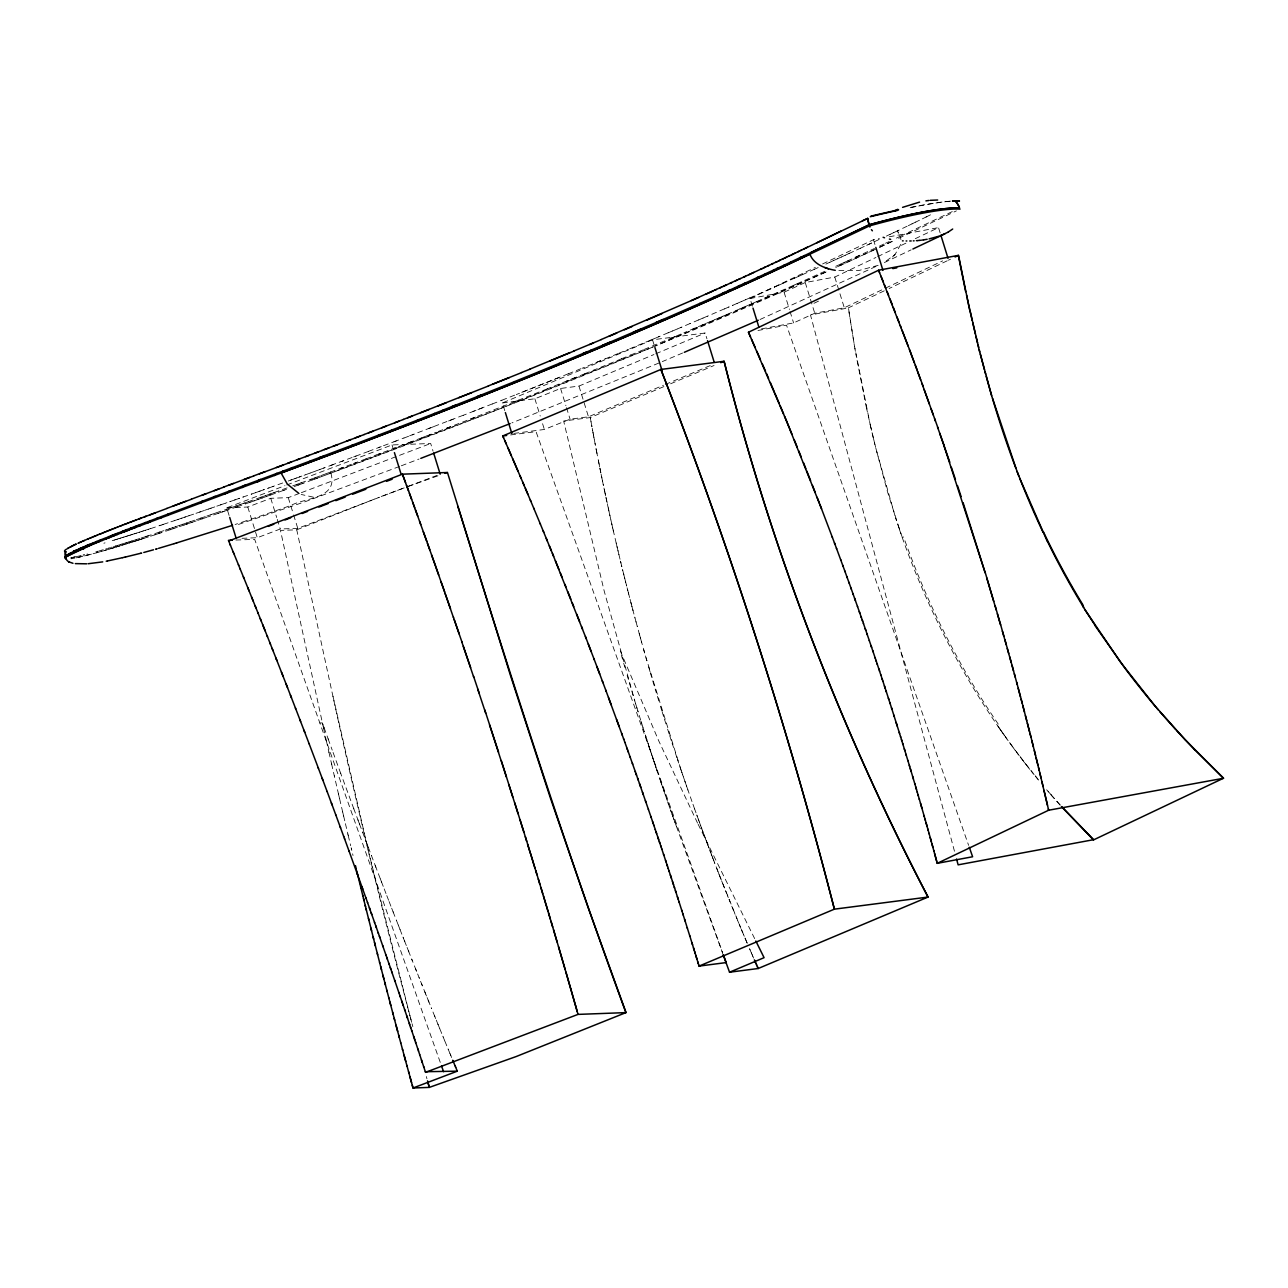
<?xml version="1.0" encoding="UTF-8"?>
<svg xmlns="http://www.w3.org/2000/svg" width="1288" height="1288" viewBox="0 0 1288 1288"><rect width="100%" height="100%" fill="white"/><g stroke="black" fill="none" stroke-linecap="round" stroke-linejoin="round"><path stroke-width="0.75" stroke-dasharray="5 3.75" d="M900.763 244.414L895.031 254.525L883.81 262.736M892.471 256.956L895.031 254.525M930.516 214.806L923.045 218.525M926.845 216.626L919.374 220.328M915.688 222.116L919.471 220.216M911.985 223.903L915.784 222.019M908.298 225.69L912.081 223.806M947.227 260.788L889.139 288.512M948.387 260.224L950.496 259.21M952.267 211.602L900.006 236.412A12.816 9.451 64.5 0 0 897.189 230.987L908.394 225.593M752.401 306.206L750.035 298.526L815.368 267.389M822.63 263.927L873.457 239.713L879.366 238.602M893.614 232.693L900.988 229.135M750.035 298.526L784.086 292.199L805.241 282.539L834.785 277.049L875.92 257.455M877.708 256.602L906.333 242.965M915.269 238.699L938.517 227.622L940.304 233.386M813.984 303.292L819.442 300.7M761.433 328.891L793.585 322.918L814.757 313.242L844.3 307.768L883.649 289.011M885.436 288.158L942.655 260.884M896.432 238.103L900.119 236.38A12.977 9.58 64.5 0 0 897.285 230.906M898.67 238.312L956.388 210.878M884.389 262.543L911.115 249.856M884.228 290.847L848.309 307.896L855.651 353.105M886.385 236.107L890.105 234.303M890.024 234.4L893.711 232.597M892.31 241.323L879.398 247.393M885.532 243.239L889.316 241.5M879.14 239.471L864.168 246.523M879.398 246.137L885.645 243.223M867.999 244.688L871.735 242.933M870.704 250.194L874.552 248.423M873.795 250.017L836.749 267.115M860.384 248.262L864.248 246.427M863.169 253.704L870.817 250.178M848.985 253.543L856.681 249.936M856.601 250.017L860.465 248.182M855.57 257.214L863.282 253.672M859.482 255.427L851.754 258.969M845.153 255.298L852.881 251.691M847.923 260.74L851.867 258.952M837.474 258.824L841.402 256.972M841.322 257.069L845.234 255.217M840.227 264.265L844.187 262.478M844.075 262.494L848.035 260.707M833.626 260.579L837.554 258.727M840.34 264.233L833.787 267.196M825.882 264.104L829.826 262.253M829.746 262.349L833.69 260.498M824.851 271.301L816.93 274.843M826.075 271.961L655.495 345.957M810.281 271.156L814.274 269.305M814.193 269.401L818.186 267.55M817.043 274.827L809.073 278.385M802.408 274.698L810.361 271.076M809.186 278.353L801.168 281.911M794.487 278.24L798.528 276.373M798.463 276.469L802.488 274.602M797.208 283.698L801.281 281.895M782.492 283.569L794.567 278.144M793.328 285.453L777.115 292.601M793.215 285.469L797.304 283.682M778.467 285.356L786.582 281.702M760.017 319.505L878.786 265.167L858.565 270.593L836.669 270.577M770.401 288.85L762.11 292.553M766.231 290.75L774.491 287.063M774.426 287.144L778.548 285.276M756.507 301.65L773.138 294.389M773.025 294.405L777.228 292.585M757.972 294.372L762.19 292.473M764.895 298.011L769.033 296.192M749.648 297.995L758.052 294.276M752.321 303.469L756.603 301.634M741.276 301.65L745.543 299.734M745.478 299.814L749.729 297.914M727.012 314.433L748.248 305.272M748.151 305.288L752.434 303.453M737.139 303.388L728.606 307.124M737.074 303.469L741.357 301.553M739.827 308.927L744.045 307.108M724.436 308.862L707.257 316.284M724.371 308.959L732.92 305.208M727.108 314.417L683.88 332.819M718.575 318.088L722.858 316.252M702.958 318.12L707.321 316.204M709.994 321.759L714.293 319.923M698.708 319.875L689.982 323.642M698.643 319.955L703.023 318.039M701.364 325.445L705.679 323.594M682.608 353.009L662.29 361.606M690.046 323.546L676.908 329.148M692.702 329.116L697.033 327.281M672.529 331L681.336 327.233M504.767 410.647L502.384 402.967L652.517 339.807L705.148 333.012L706.935 338.76M644.081 349.467L683.976 332.803M502.384 402.967L534.874 398.765L560.57 388.461L578.956 386.078L653.95 354.538M655.769 353.781L705.148 333.012M513.799 433.428L544.373 429.468L570.069 419.164L588.471 416.797L663.449 385.257M665.284 384.484L711.008 365.261M663.884 386.609L590.274 417.57L563.661 421.015L604.249 591.256L634.759 700.849M670.565 383.792L714.067 365.502M668.198 332.755L654.868 338.39M668.134 332.835L672.594 330.919M670.823 338.342L675.218 336.49M658.893 363.039L511.964 422.883M650.424 340.241L659.376 336.458M650.488 340.161L627.997 349.531M652.147 347.358L493.03 411.468L329.68 473.582M630.573 355.053L644.177 349.451M618.932 353.25L628.061 349.451M621.492 358.772L630.653 355.037M605.247 358.869L618.997 353.17M621.589 358.772L593.977 370.026M600.707 360.656L582.192 368.239M596.054 362.604L605.296 358.788M584.704 373.778L594.058 370.01M568.217 373.874L582.24 368.159M575.398 377.529L547.239 388.831M584.784 373.762L566.124 381.296M558.912 377.561L521.093 392.615M568.266 373.794L516.263 394.579M296.739 529.803L378.833 497.377M547.32 388.815L470.506 419.002M501.885 400.246L516.311 394.498M513.928 402.033L518.726 400.133M492.241 404.013L501.934 400.166M492.29 403.933L472.986 411.468M482.598 407.781L463.229 415.316M475.433 417.119L436.197 432.237M463.278 415.235L408.988 436.069M448.578 420.967L453.473 419.083M446.067 428.453L450.977 426.553M428.904 428.469L433.863 426.57M426.28 436.036L436.278 432.237M421.305 437.936L431.319 434.137M401.325 465.789L419.019 459.043M403.933 438.049L413.947 434.233M229.103 515.49L226.72 507.826L284.954 485.673M286.838 484.948L392.035 444.94L430.675 443.491L433.058 451.17M408.795 442.686L421.369 437.936M411.371 441.736L393.677 448.417M226.72 507.826L247.795 507.021L270.754 498.295L288.271 497.651L299.508 493.368M301.392 492.66L430.675 443.491M241.983 538.304L257.294 537.724L280.253 528.998L297.769 528.354L440.19 474.193M393.903 441.784L403.965 437.968M396.382 440.899L378.769 447.5M396.269 447.467L378.543 454.133M399.538 466.465L306.254 501.306L235.43 525.488M381.184 496.492L403.627 488.12M381.248 446.614L366.178 452.217M376.016 455.067L381.135 453.183M330.984 465.338L368.658 451.347M365.953 458.85L376.08 455.067M366.017 458.85L353.411 463.535M353.637 456.918L356.148 455.984M341.046 461.668L343.558 460.734M330.42 472.084L355.987 462.601M333.479 464.469L323.594 468.075M340.821 468.22L343.349 467.286M330.758 471.988L325.284 473.984M825.415 272.267A1722.217 224.788 -17.2 0 1 330.887 473.131C338.342 498.681 306.319 497.361 290.911 505.395C276.034 510.708 261.094 515.86 246.105 520.867M324.383 467.85L318.925 469.798M319.988 469.476L313.853 471.666M325.623 473.887L320.358 475.803M326.878 474.612L329.889 473.501M321.823 476.48L327.233 474.483M314.884 471.344L309.007 473.437M315.27 477.671L320.954 475.61M314.208 478.057L315.866 477.478M316.816 478.315L322.37 476.286M314.771 479.072L317.508 478.073M310.054 473.115L299.251 476.995M304.081 475.288L305.159 474.902M310.682 479.345L314.256 478.057M300.925 482.903L311.277 479.152M312.63 479.861L315.061 478.959M312.743 479.812L302.583 483.515M408.505 486.333L440.029 475.063M296.53 478.041L300.297 476.673M301.505 482.71L296.578 484.481M299.17 484.755L302.954 483.386M294.936 478.556L296.562 477.961M290.524 480.15L295.982 478.234M288.254 481.02L291.603 479.812M292.714 485.866L297.19 484.288M298.22 485.109L299.476 484.642M294.131 486.574L298.462 485.013M282.668 482.984L272.267 486.703M287.095 487.894L278.192 491.098M284.133 490.181L286.451 489.343M283.102 490.551L284.262 490.132M273.314 486.381L268.516 488.039M274.956 492.241L278.24 491.098M283.151 490.535L275.342 493.32M259.065 491.388L269.031 487.911M273.893 492.628L275.02 492.258M269.578 494.157L274.473 492.435M270.174 493.98L265.119 495.751M270.673 494.995L275.439 493.288M266.503 496.476L271.011 494.866M263.541 489.81L264.652 489.408M260.16 491.066L255.185 492.773M260.643 497.329L265.731 495.558M261.239 497.136L248.375 501.644M262.124 498.021L266.568 496.444M258.679 499.245L262.333 497.957M251.321 494.125L255.716 492.628M242.869 497.088L251.852 493.996M257.681 499.599L258.791 499.197M253.978 500.903L258.163 499.422M250.854 501.998L254.332 500.774M234.658 499.953L243.416 496.959M243.867 503.238L248.987 501.467M244.462 503.045L240.019 504.574M249.808 502.368L250.967 501.95M245.364 503.914L249.856 502.352M237.153 506.78L245.589 503.85M238.457 498.633L239.552 498.247M235.189 499.825L225.481 503.157M230.713 501.386L229.57 501.724M235.656 506.104L240.614 504.397M236.251 505.91L231.067 507.697M237.507 506.667L228.185 509.903M220.506 504.864L226.334 502.916M221.552 504.558L215.064 506.748M226.688 509.211L231.405 507.601M216.223 512.817L227.026 509.114M223.5 511.529L228.491 509.806M222.341 511.932L223.967 511.368M210.073 508.47L216.545 506.297M208.366 509.114L211.2 508.132M211.007 514.62L216.867 512.624M211.602 514.443L206.048 516.327M218.123 513.381L222.84 511.755M218.316 513.316L210.363 516.053M205.082 510.177L208.382 509.05M199.608 512.061L206.161 509.871M200.703 511.739L194.198 513.912M200.542 518.211L206.627 516.15M201.137 518.034L195.357 519.982M207.754 516.955L210.652 515.957M202.152 518.871L208.093 516.826M202.409 518.774L196.71 520.722M188.901 515.715L195.357 513.574M184.683 517.148L190.061 515.377M185.488 516.939L181.109 518.372M190.061 521.785L195.696 519.885M190.688 521.608L186.18 523.105M191.461 522.526L196.806 520.706M187.452 523.894L192.154 522.284M186.438 524.232L187.581 523.846M177.873 519.466L181.946 518.146M178.469 519.322L174.186 520.706M182.558 524.345L186.47 523.025M179.274 525.456L182.88 524.248M179.612 525.359L175.329 526.792M183.959 525.069L186.921 524.071M184.152 525.005L176.44 527.613M170.918 521.817L174.766 520.561M163.367 524.345L171.529 521.656M172.222 527.839L175.651 526.695M172.689 527.694L169.453 528.772M173.22 528.708L177.293 527.339M173.848 528.499L170.097 529.754M168.326 529.143L169.775 528.676M168.342 529.159L166.715 529.69M170.402 529.658L161.161 532.733M162.208 524.731L163.64 524.313M162.497 524.699L161 525.198M165.057 530.237L166.474 529.787M158.955 532.266L165.363 530.157M159.76 525.601L161 525.134M150.632 528.611L159.76 525.552M245.863 520.948L235.092 524.506M159.583 532.073L151.437 534.729M159.712 533.216L161.322 532.685M158.601 533.586L160.002 533.119M158.843 533.506L154.785 534.842M150.615 528.547L148.184 529.336M155.365 534.649L149.537 536.549M148.458 529.32L145.158 530.318M151.179 534.826L147.895 535.872M143.692 538.432L149.859 536.436M143.982 530.704L145.447 530.286M146.752 536.243L148.184 535.792M145.56 536.613L147.057 536.162M145.882 536.533L139.877 538.432M142.791 531.075L143.692 530.785M141.583 531.525L143.097 531.042M140.376 531.912L141.567 531.477M142.517 538.803L143.853 538.368M139.185 532.234L140.07 531.944M139.49 532.202L136.013 533.248M139.893 538.465L136.077 539.64M141.342 539.173L142.775 538.722M140.167 539.543L141.648 539.076M139.007 539.914L140.521 539.431M135.143 533.57L136.319 533.2M134.258 533.86L135.127 533.522M137.832 540.3L139.442 539.785M138.363 540.123L134.934 541.218M137.236 540.477L136.142 540.831M134.242 533.796L132.471 534.359M131.279 534.745L132.777 534.327M131.585 534.697L130.104 535.116M136.077 539.672L131.618 541.057M133.872 541.54L135.482 541.041M132.551 541.958L134.306 541.411M128.639 535.567L130.41 535.067M127.174 536.017L128.945 535.534M126.594 536.211L127.48 535.985M130.136 541.507L131.907 540.976M130.442 541.443L128.398 542.087M130.78 542.506L133.131 541.781M129.267 542.989L130.941 542.457M129.605 542.876L127.238 543.616M125.258 536.613L126.61 536.259M123.648 537.128L125.58 536.581M122.07 537.611L123.954 537.08M122.376 537.579L120.428 538.126M126.755 542.57L128.381 542.055M125.145 543.069L126.916 542.538M121.925 544.067L125.29 543.053M126.063 543.987L127.351 543.584M124.582 544.438L126.24 543.922M123.712 544.711L124.888 544.357M118.979 538.577L120.718 538.094M116.967 539.189L119.301 538.529M117.433 539.109L115.582 539.624M120.444 544.534L122.07 544.051M120.589 544.502L117.208 545.532M122.537 545.082L124.034 544.615M122.924 544.969L118.995 546.176M119.607 545.983L117.804 546.547M114.101 540.075L115.872 539.591M112.233 540.654L114.439 540.026M115.373 546.096L117.337 545.516M115.695 546.015L113.489 546.676M116.29 547.014L117.965 546.498M116.628 546.901L113.65 547.819M114.68 547.513L114.342 547.609A83.929 10.948 -17.2 0 1 95.554 553.051A64.529 8.42 -17.2 0 1 77.924 557.446L75.429 557.978M113.231 547.947L112.265 548.237M112.056 547.11L110.832 547.481M111.798 548.382L110.752 548.704M110.124 547.722L108.739 548.108M109.657 549.026L96.069 552.922M108.723 548.125L107.806 548.398M107.145 548.591L105.616 549.042M105.036 542.876L103.893 543.214M103.249 549.702L101.623 550.201M101.494 550.218L99.385 550.829M98.468 551.071L97.566 551.328M97.598 551.312L95.892 551.779M91.416 554.162L78.52 557.302M87.568 553.969L86.715 554.21M84.67 554.693L83.784 554.935M83.849 554.886L82.996 555.112M81.16 555.531L80.259 555.772M79.872 555.853L76.62 556.577M76.105 556.69L75.332 556.819M74.978 556.883L73.674 557.141M73.963 557.092L74.736 556.931M889.235 236.783L938.517 227.622M757.972 330.485L786.517 325.188L968.624 845.363M73.561 557.157L72.885 557.302M72.418 557.35L70.904 557.624L71.967 557.462M510.595 434.941L536.033 431.657L722.777 953.136M235.913 540.058L254.686 539.366L440.882 1064.113M319.843 722.987L322.386 722.89L323.852 726.979M313.467 497.184L301.199 494.463M1060.137 805.145L1051.169 795.034M1060.153 804.952L1048.432 791.895M1051.362 795.002L1047.08 790.317M1046.629 789.786L1048.384 791.54M1038.482 780.077L1030.915 770.482M1038.08 779.304L1035.198 775.795M1034.135 774.764L1019.758 756.201M1029.82 769.387L1026.6 765.297M1026.246 764.847L1025.184 763.494M1024.845 763.043L1023.445 761.256M1023.091 760.806L1018.389 754.398M1019.307 755.831L1015.685 750.791M1018.164 754.333L1008.987 741.695M1015.314 750.518L1013.028 747.442M1012.465 746.67L1007.651 739.859M1008.134 740.713L1005.026 736.205M1006.878 738.974L1003.722 734.353M1002.418 732.518L1004.399 735.48M1001.13 730.666L1003.159 733.725M999.826 728.815L1001.935 731.97M1000.696 730.216L997.266 725.096M999.488 728.445C957.113 667.087 923.528 599.741 899.346 529.239M698.16 824.304L755.01 939.338M697.565 823.113L658.796 740.97L619.995 650.199L620.253 651.084M752.111 954.617L752.852 956.356M752.772 956.147L753.609 958.095M751.693 953.667L749.858 949.385M751.355 952.879L752.224 954.907M749.471 948.515L750.099 949.948M746.122 940.659L745.011 938.034M747.056 942.864L739.473 924.897M746.67 941.979L747.233 943.283M743.53 934.541L744.271 936.295M741.308 929.292L742.79 932.786M740.938 928.407L719.67 875.888M738.749 923.142L737.654 920.518M736.929 918.746L736.205 916.992M449.931 1053.423L450.848 1055.629M450.494 1054.792L451.637 1057.512M444.875 1041.155L448.24 1049.318M448.047 1048.867L450.14 1053.938M734.385 912.596L735.11 914.351M439.836 1028.87L443.201 1037.065M442.831 1036.18L445.262 1042.089M733.661 910.841L730.441 902.904M438.161 1024.765L431.206 1007.667M437.888 1024.073L440.126 1029.547M434.539 1015.862L435.65 1018.599M729.008 899.362L730.071 902.019M428.985 1002.193L419.051 977.528M428.147 1000.116L431.48 1008.343M728.3 897.607L727.221 894.951M421.482 983.581L422.303 985.61M424.815 991.873L426.489 995.994M726.513 893.18L725.45 890.523M419.486 978.606L411.79 959.319M415.412 968.415L416.62 971.458M722.987 884.325L724.403 887.867M407.072 947.421L408.843 951.88M408.393 950.737L412.385 960.8M721.586 880.767L722.649 883.439M402.983 937.084L405.318 942.961M404.496 940.9L407.411 948.274M720.894 878.996L718.64 873.216M398.298 925.122L400.455 930.612M400.037 929.582L403.547 938.501M393.065 911.743L396.543 920.662M396.398 920.292L398.427 925.444M717.931 871.429L713.455 859.837M717.77 870.994L719.058 874.327M389.105 901.552L391.922 908.829M391.665 908.169L393.629 913.192M716.74 868.337L717.255 869.658M384.21 888.913L386.835 895.724M386.786 895.595L389.379 902.276M714.325 862.091L714.84 863.427M380.25 878.625L381.634 882.232M381.441 881.733L384.436 889.509M712.345 856.939L713.81 860.754M375.227 865.52L380.346 878.883M711.765 855.409L708.561 846.924M711.25 854.041L712.956 858.533M371.33 855.296L375.903 867.275M710.751 852.72L709.559 849.597M366.581 842.803L368.32 847.375M368.271 847.246L371.395 855.49M362.524 832.048L366.806 843.366M707.965 845.363L705.695 839.309M707.547 844.236L709.06 848.245M357.919 819.796L359.561 824.175M359.449 823.885L362.669 832.434M706.371 841.096L707.209 843.334M353.653 808.397L358.128 820.359M704.375 835.719L705.196 837.973M705.808 839.583L703.651 833.803M353.846 808.88L340.628 773.17M703.039 832.145L701.767 828.667M702.588 830.921L704.198 835.284M701.348 827.54L701.88 828.989M700.736 825.85L699.287 821.889M700.527 825.27L701.558 828.104M340.773 773.573L332.143 749.922M698.772 820.456L699.416 822.259M676.393 826.316L722.649 953.313M698.466 819.619L695.842 812.358M698.273 819.104L698.869 820.746M328.118 738.829L332.224 750.131M696.969 815.513L697.291 816.415M675.137 822.839L673.576 818.492M674.832 821.969L676.699 827.186M324.093 727.672L328.279 739.28M323.739 726.674L324.19 727.945M694.554 808.751L696.003 812.809M694.635 809.009L691.93 801.394M672.03 814.145L672.964 816.753M672.497 815.449L673.898 819.361M670.79 810.667L671.257 811.971M672.191 814.58L669.873 808.043M691.978 801.539L687.856 789.786M669.261 806.304L670.179 808.928M668.037 802.827L668.488 804.131M669.406 806.739L666.975 799.768M666.508 798.463L667.426 801.072M902.276 537.289L895.579 517.985M687.921 790.011L686.44 785.712M665.3 794.97L666.669 798.898M685.184 782.09L686.617 786.211M664.093 791.476L662.596 787.113M663.787 790.607L665.606 795.839M685.023 781.607L683.316 776.664M684.878 781.188L685.297 782.428M682.511 774.297L683.348 776.745M661.243 783.168L662.773 787.628M681.127 770.224L681.964 772.671M681.771 772.124L682.704 774.845M661.098 782.734L658.571 775.296M660.744 781.703L661.758 784.666M679.935 766.682L681.159 770.305M659.456 777.92L659.907 779.24M899.249 528.515L887.496 491.807L874.794 444.247M680.853 769.403L645.98 657.653M656.751 769.854L658.731 775.779M677.488 759.405L678.712 763.043M656.075 767.841L654.61 763.446M655.753 766.891L657.25 771.351M676.892 757.586L674.767 751.21M654.175 762.142L651.857 755.074M653.805 760.983L654.771 763.945M652.292 756.426L653.306 759.501M672.078 743.015L673.576 747.571M650.714 751.596L652.002 755.541M671.193 740.278L669.712 735.706M648.975 746.219L650.424 750.711M649.925 749.181L650.891 752.128M648.283 744.11L646.544 738.668M648.025 743.273L649.426 747.636M669.132 733.886L666.798 726.577M894.886 515.313L875.904 448.723M645.465 735.303L646.029 737.074M646.866 739.715L644.209 731.343M665.928 723.84L664.479 719.251M642.873 727.108L643.646 729.572M643.598 729.427L644.338 731.745M642.954 727.366L640.458 719.412M662.193 711.942L663.61 716.514M641.005 721.183L641.698 723.389M873.457 239.713L875.244 245.461M834.785 277.049L844.3 307.768M805.241 282.539L814.757 313.242M784.086 292.199L789.431 309.474M790.027 311.406L793.585 322.918M652.517 339.807L654.304 345.57M578.956 386.078L588.471 416.797M661.903 711.024L659.923 704.6M560.57 388.461L565.915 405.736M566.511 407.652L570.069 419.164M640.683 720.153L637.802 710.831M534.874 398.765L540.219 416.04M542.586 423.72L544.373 429.468M392.035 444.94L393.822 450.687M288.271 497.651L293.02 512.994M293.616 514.926L297.769 528.354M270.754 498.295L276.695 517.486M277.274 519.402L280.253 528.998M247.795 507.021L257.294 537.724M638.14 711.91L636.771 707.482M657.395 696.341L658.796 700.93M635.564 703.506L637.093 708.497M634.227 699.078L636.369 706.146M655.173 689L656.284 692.67M631.957 691.511L633.149 695.52M652.726 680.837L654.079 685.361M629.478 683.204L630.718 687.357M650.456 673.109L651.664 677.198M650.054 671.74L648.202 665.381M627.176 675.331L628.399 679.501M623.698 663.304L624.905 667.474M646.866 660.728L643.646 649.458M621.46 655.415L622.506 659.134M644.66 653.032L641.472 641.698M640.329 637.592L641.778 642.76M639.202 633.487L640.458 638.059M639.621 635.016L637.206 626.193M426.344 1076.543L426.94 1078.716M635.966 621.621L637.496 627.256M954.472 851.239L810.474 314.948L848.454 307.896L854.54 346.649M632.666 609.24L636.095 622.104M634.743 617.049L634.984 617.966M412.063 1023.735L412.836 1026.617M409.97 1015.83L368.787 852.753L332.385 693.685M410.534 1017.971L411.693 1022.302M631.828 606.085L633.036 610.657M630.879 602.414L631.989 606.664M631.313 604.088L629.929 598.759M628.367 592.705L630.331 600.305M628.737 594.187L626.419 585.074M627.095 587.763L627.803 590.516M625.453 581.258L626.87 586.845M624.503 577.443L625.71 582.273M624.793 578.602L623.553 573.611M623.875 574.931L621.653 565.931M875.647 447.322L870.817 427.246M622.523 569.425L622.748 570.343M873.683 439.305L874.649 443.314M621.846 566.672L619.786 558.251M620.494 561.166L620.945 563.001M618.868 554.387L620.059 559.33M351.479 849.082L351.141 847.713M351.382 848.728L351.801 850.418M352.606 853.815L353.025 855.506M873.167 437.534L866.47 407.942M617.95 550.539L618.948 554.742M348.195 835.349L350.674 845.749M617.033 546.676L618.079 551.071M617.306 547.851L616.115 542.795M345.426 823.66L347.921 834.238M347.873 833.98L348.227 835.51M342.592 811.649L343.638 816.109M343.606 815.916L345.603 824.433M616.228 543.262L613.458 531.316M339.613 798.834L342.672 811.987M338.615 794.551L334.284 775.795M338.422 793.746L339.807 799.719M870.527 426.312L854.878 348.098M613.136 529.932L613.571 531.767M612.621 527.629L613.249 530.398M331.563 763.832L334.333 776.004M611.639 523.298L612.718 528.096M611.993 524.876L610.56 518.501M328.907 752.095L331.451 763.333M331.418 763.172L331.773 764.734M610.85 519.821L603.203 484.369M326.315 740.568L329.004 752.53M323.513 728.026L326.379 740.874M900.457 237.459L900.94 239.665M609.932 515.683L609.015 511.529M323.642 728.589L280.478 530.398L296.739 529.803L333.27 697.838A3230.674 1432.031 75.2 0 0 411.307 1020.917M608.21 507.858L608.822 510.611M607.308 503.721L607.807 506.007M606.809 501.418L605.924 497.265M866.518 408.232L856.536 357.517M605.038 493.127L605.618 495.88M604.845 492.209L603.975 488.055M602.349 480.295L603.331 485.045M602.623 481.615L596.666 451.879M601.866 477.929L601.11 474.242M600.739 472.406L599.902 468.252M599.162 464.566L599.628 466.868M598.34 460.428L598.984 463.648M596.988 453.505L595.378 445.213M596.086 448.9L596.441 450.752M595.024 443.33L595.426 445.471M595.201 444.296L594.074 438.306M593.816 436.906L594.219 439.047M593.414 434.764L593.897 437.389M593.478 435.086L590.934 421.257M592.963 432.317L593.124 433.235M592.222 428.324L592.625 430.466M591.691 425.394L591.933 426.779M856.327 356.341L855.908 353.991M591.047 421.868L590.274 417.57L590.435 418.487M998.248 724.114A611.784 455.195 69.3 0 1 903.548 536.855M891.956 241.484A1722.217 224.788 -17.2 0 1 835.783 267.55M910.165 207.738A123.326 10.256 -14.9 0 1 950.963 201.17M911.147 207.255A123.471 10.626 -14.7 0 1 950.769 201.137M74.817 558.09L70.888 558.751A26.211 3.429 -17.2 0 0 74.945 558.058"/><path stroke-width="1.5" d="M952.701 229.023L948.097 232.146M70.148 553.357L67.443 554.87L70.937 552.922M67.781 555.933L91.351 544.856M67.266 548.704L68.489 548.108M67.636 548.479L69.745 547.271M947.839 232.291L940.787 235.559M70.534 553.099L70.808 553.003A66.042 8.614 -17.2 0 1 75.702 550.475L77.393 549.718M862.461 220.795L867.742 218.38A14.828 4.508 70.4 0 0 869.191 224.82L811.021 252.48M955.116 256.988L958.514 255.346L969.59 309.748M75.847 544.196L75.235 544.486A64.4 8.404 -17.2 0 0 70.405 547.046L70.132 547.062A64.545 8.42 -17.2 0 1 75.058 544.582L76.25 544.116M805.66 248.037L807.447 247.183M806.594 247.715L841.257 230.971M816.85 242.804L866.019 219.202M75.751 550.459L73.754 550.926M801.442 250.065L798.141 251.74M800.669 250.548L804.823 248.439M804.05 248.922L805.757 248.117M944.973 233.772L912.902 249.003M821.567 508.841L786.437 420.806L748.457 332.256L878.609 270.222L958.336 255.378L965.646 291.635M76.314 550.185L79.051 548.946M793.843 253.672L795.533 252.867M794.777 253.35L798.898 251.273M785.229 257.858L789.866 255.555M788.369 256.376L793.006 254.058M791.524 254.895L793.939 253.752M800.218 257.568L801.056 257.165M804.437 255.555L791.17 261.818M803.664 255.958L869.126 224.82A125.194 16.341 -17.2 0 1 959.496 208.141A15.021 14.587 40.5 0 0 956.018 201.958A14.828 14.393 40.5 0 1 959.48 208.141M783.555 258.518L778.838 260.852M786.71 257.037L782.058 259.355M780.367 260.031L771.464 264.298M893.566 211.216L895.353 210.379M784.134 265.151L791.235 261.818M773.042 263.46L768.163 265.843M775.585 262.382L777.211 261.625M784.859 264.764L776.857 268.532M763.913 267.695L765.571 266.922M768.904 265.376L760.644 269.321M777.614 268.146L773.508 270.045M762.238 268.484L748.892 274.747M773.573 270.045L765.185 273.893M753.866 272.348L735.335 280.945M765.265 273.893L743.385 283.891M77.988 543.327L78.89 542.908M756.813 277.741L758.503 276.968M79.115 548.881L80.436 548.318M738.652 279.319L740.359 278.546M743.836 277.065L745.527 276.292M78.584 542.94L80.049 542.377M736.961 280.092L719.879 287.949M745.011 283.118L738.282 286.21M723.244 286.306L726.69 284.745M730.216 283.279L731.922 282.491M734.804 287.755L739.924 285.437M79.985 548.495L81.273 547.947M721.522 287.079L691.318 300.587M722.842 293.165L729.668 290.074M728.026 290.847L734.868 287.755M714.679 290.283L716.418 289.494M724.5 292.392L714.099 297.045M705.808 294.26L712.94 291.056M80.081 542.264L81.595 541.701M80.822 548.125L83.511 546.965M714.18 297.045L699.787 303.404M80.581 542.039L83.962 540.67M698.627 297.464L601.238 339.517M896.239 209.976L897.784 209.316M692.558 306.592L699.851 303.404M692.622 306.592L655.737 322.66M758.262 320.277L684.298 352.3M83.012 547.159L83.929 546.788M662.048 313.548L647.107 320.036M663.256 319.44L602.43 345.377M83.028 540.96L84.38 540.493M83.817 546.804L86.441 545.71A72.692 9.483 -17.2 0 1 88.099 545.017L88.292 544.937M84.267 540.445L85.62 539.962A71.516 9.338 -17.2 0 1 87.149 539.221L87.761 539.076M624.39 329.792L632.006 326.54M633.197 332.368L640.78 329.132M609.047 336.313L616.743 333.061M85.91 545.903L86.328 545.726A72.836 9.499 -17.2 0 1 88.003 545.033L89.838 544.277M601.319 339.597L573.852 350.996M610.222 342.125L590.741 350.272M720.749 362.685L724.098 361.268A1474.631 879.527 67.2 0 0 928.036 897.06L758.181 968.512L729.539 972.215L723.164 954.73M729.539 972.215L764.074 957.676L755.847 941.013M589.646 344.508L593.543 342.866M586.829 351.914L559.137 363.393M582.981 353.54L590.806 350.272M569.892 352.638L529.722 369.189M573.933 351.077L550.04 360.962M88.405 544.856L89.339 544.502M88.148 538.803L88.582 538.626M559.201 363.393L539.012 371.652M88.582 538.738L90.273 537.949M90.112 538.11L91.368 537.499M91.062 537.724L92.124 537.289M90.24 544.116L93.332 542.844M91.11 544.969L92.43 544.422M92.269 544.486L93.3 544.067M521.527 372.522L529.803 369.27M539.092 371.652L514.459 381.634M92.334 537.209L93.927 536.452M93.621 536.694L95.199 535.937M94.893 536.178L95.731 535.824M93.219 542.924L95.892 541.813M95.779 541.878L96.97 541.379M93.187 544.116L95.006 543.375M94.571 543.552L95.924 543.005M95.859 543.037L98.693 541.894M492.515 384.259L521.608 372.602M95.956 535.744L97.405 535.051M97.051 535.293L98.822 534.472M96.842 541.459L99.353 540.445M99.257 540.445L100.786 539.865M98.452 541.99L99.74 541.459M99.611 541.524L102.38 540.396M509.243 377.609L488.329 385.933M514.524 381.634L476.866 396.704M99.063 534.375L100.255 533.908M99.884 534.15L101.366 533.457M101.044 533.699L102.509 533.007M100.706 539.865L106.341 537.643M102.122 540.509L105.6 539.109M102.702 532.91L103.829 532.475M103.523 532.701L104.666 532.137M104.553 532.282L106.437 531.429M488.41 385.998L420.58 412.707M105.165 539.286L106.485 538.754M106.099 538.915L108.256 538.062M106.308 531.574L107.355 531.059M107.226 531.22L108.997 530.414M107.145 537.289L108.868 536.629M108.772 536.645L111.46 535.599M471.585 392.727L458.834 397.686M107.967 538.159L109.335 537.627M481.149 395.03L443.04 410.083M108.627 530.656L109.947 530.028M109.577 530.286L111.847 529.288M108.917 537.788L109.85 537.418M109.77 537.45L110.8 537.048M110.671 537.096L112.684 536.291M111.476 529.545L112.781 528.917M112.41 529.159L114.648 528.193M437.727 406.106L446.228 402.758M111.38 535.615L112.426 535.228M112.33 535.228L115.614 533.94M112.459 536.388L114.584 535.55M451.524 406.75L455.759 405.076M510.096 423.623L420.79 458.367M114.278 528.434L115.646 527.903M115.244 534.118L117.063 533.409M114.213 535.695L117.466 534.423M434.539 413.416L443.104 410.083M434.603 413.416L417.425 420.097M116.001 527.661L117.739 526.969M117.401 527.211L118.271 526.873M429.21 409.439L407.684 417.731M117.417 533.232L119.253 532.556M116.918 534.633L120.348 533.296M119.027 526.47L119.993 526.196M119.897 526.132L120.863 525.874M403.369 419.405L412.079 416.121M120.026 532.218L122.73 531.203M120.154 533.377L121.314 532.926M120.975 533.055L123.262 532.169M417.489 420.097L400.182 426.779M902.582 207.352L919.552 202.119M120.766 525.81L121.732 525.52M121.652 525.456L122.634 525.182M122.537 525.118L124.872 524.216M394.724 422.754L403.45 419.469M399.135 421.144L381.667 427.777M122.65 531.203L125.5 530.141M122.763 532.363L124.228 531.799M123.696 532.008L125.21 531.429M124.614 531.654L126.176 531.042M391.504 430.128L400.246 426.779M124.485 524.474L125.822 523.862M125.435 524.103L126.868 523.556M386.11 426.167L368.529 432.816M125.419 530.141L126.836 529.593M126.449 529.771L130.764 528.112M125.516 531.3L128.14 530.302M126.916 530.769L129.122 529.915M391.584 430.128L378.431 435.151M126.771 523.491L127.834 523.186M127.737 523.121L129.734 522.461M364.134 434.491L373.005 431.206M128.72 530.076L131.102 529.175M378.495 435.151L352.027 445.229M129.637 522.397L130.812 521.946M130.442 522.187L131.746 521.592M131.376 521.833L132.68 521.238M355.311 437.839L364.214 434.555M333.157 446.244L359.819 436.23M130.684 528.128L131.634 527.758M131.473 527.839L134.677 526.615M130.829 529.271L132.084 528.788M131.714 528.933L134.065 528.032M268.162 526.389L273.797 524.232M285.067 519.95L290.702 517.808M301.988 513.526L307.623 511.368M318.893 507.086L328.279 503.511M335.798 500.662L345.184 497.088M352.703 494.222L365.856 489.231M386.513 481.358L392.148 479.216M457.82 506.329C510.547 676.152 564.514 845.685 625.904 1012.61L578.006 1014.397L425.539 1072.357L423.607 1066.464M455.598 1067.076L457.304 1071.165L413.029 1088.006L412.289 1085.285M132.535 521.399L134.081 520.706M133.469 521.044L135.755 520.078M346.472 441.204L350.899 439.53M337.698 444.634L324.254 449.593M134.516 526.695L136.174 526.067M352.091 445.213L323.047 456.161M133.71 528.177L135.063 527.661M134.757 527.774L136.061 527.291M135.127 520.416L141.084 518.066M138.75 519.048L146.011 516.214M173.107 506.039L185.665 501.322M144.481 516.891L166.909 508.47M166.828 508.406L191.477 499.229M321.936 450.462L328.794 447.983M136.109 526.067L139.732 524.699M139.329 524.876L145.48 522.542M145.077 522.719L147.862 521.672M167.907 514.121L192.556 504.88M135.787 527.388L140.054 525.778M139.474 526.003L148.378 522.654M167.649 515.409L201.234 502.787M191.397 499.164L206.096 493.642M149.617 514.959L155.542 512.737M202.087 495.252L218.976 488.828M314.932 453.086L322.016 450.542M214.211 490.712L223.919 487.073M318.522 451.846L305.578 456.596M309.184 455.356L297.351 459.671M147.782 521.672L150.615 520.61M157.007 518.211L167.987 514.105M192.476 504.88L203.085 500.903M150.197 520.787L158.488 517.679M201.685 501.451L215.209 496.347M319.553 457.481L323.127 456.161M214.323 496.717L229.731 490.921M310.215 460.975L320.793 457.047M310.295 460.975L282.684 471.231M148.072 522.767L150.068 522.01M161.081 517.873L168.148 515.232M150.02 522.026L161.113 517.856M201.041 502.867L225.384 493.739M223.822 487.009L233.434 483.419M228.733 485.286L249.759 477.333M244.076 479.555L253.704 475.964M299.798 458.85L287.804 463.213M228.845 491.275L245.09 485.19M243.239 485.914L260.514 479.458M225.078 493.868L227.396 492.998M226.978 493.143L242.547 487.331M242.144 487.492L256.714 482.066M253.623 475.9L265.199 471.601M259.5 473.823L291.491 461.941M276.469 467.528L282.78 465.177M291.329 468.027L292.521 467.576M258.663 480.166L276.984 473.34M275.809 473.807L283.424 470.973M256.376 482.195L258.743 481.31M257.342 481.825L274.988 475.272M274.425 475.481C455.517 408.28 635.258 336.844 809.927 254.187L869.464 225.899A125.161 16.341 -17.2 0 1 959.995 209.155M939.161 236.155L929.115 238.892M444.988 473.34L447.451 472.471L510.515 675.604L550.395 798.013L588.181 907.75L626.032 1012.577L516.086 1056.579L429.306 1087.394L413.029 1088.006L406.831 1065.369M232.565 525.327L176.601 542.924M175.973 543.117L176.714 542.892M175.281 543.327L174.138 543.681M173.88 543.761L158.553 548.35M156.234 549.026L157.055 548.785M156.589 548.913L155.735 549.171M153.546 549.783L143.773 552.471M141.664 553.035L140.859 553.244M140.73 553.276L125.999 556.899M84.074 548.591L83.157 548.752M83.511 548.72L82.625 548.881M82.448 548.978L80.291 549.493M125.5 557.012L125.226 557.076M124.904 557.157L122.537 557.688M122.183 557.768L107.564 560.94M77.151 550.153L76.539 550.298M106.212 561.214L107.29 560.988M73.706 550.894L74.688 550.733M73.545 550.91L73.561 550.958M927.151 239.278L923.899 239.826M892.826 268.596L896.77 267.856M102.734 561.874L88.164 563.741M925.911 200.88L928.825 200.477M923.496 239.89L921.789 240.115M506.683 435.457L502.771 435.956L506.264 443.958M920.679 240.26L919.358 240.405M930.145 200.332L937.664 200.01M919.117 240.421L917.539 240.582M917.314 240.598L916.38 240.679M914.11 240.824L913.305 240.872M86.699 563.822L75.332 563.613M232.162 540.203L228.411 540.348L230.472 545.355M457.304 1071.165L425.33 1071.713M911.212 240.953L909.747 240.985M447.322 472.503L402.436 474.177L228.684 541.024M906.816 240.985L906.108 240.969M903.194 240.872L902.437 240.84M65.93 551.779L65.495 551.747A25.132 3.284 -17.2 0 1 66.268 549.284M65.688 551.763L65.559 551.747A12.816 12.252 -81.8 0 0 66.074 557.849L66.332 557.865M65.495 551.747A12.977 12.413 -81.8 0 0 65.913 557.897L65.994 557.897A26.452 3.462 -17.2 0 1 66.847 555.257M835.268 270.335C825.383 268.58 813.678 264.459 809.927 254.187A1599.004 208.704 -17.2 0 1 281.106 473.018L287.321 484.095L298.623 493.224M72.965 563.291L68.924 561.89M890.668 239.359L889.412 239.085M66.107 558.944L65.382 558.59A25.551 3.333 -17.2 0 1 66.686 556.641L67.54 556.094A65.946 8.614 -17.2 0 1 77.248 550.974A83.189 10.851 -17.2 0 1 90.45 545.226M884.582 237.781L883.117 237.282M824.755 267.518L828.458 268.789M68.989 561.922L69.053 561.971A6.36 6.118 86.8 0 1 66.187 558.992M1194.523 749.503L1223.6 778.177L1093.48 839.937L1062.117 807.109M1194.507 749.6L1176.62 730.57M1185.443 740.037L1223.423 778.29L1048.674 810.216L937.245 863.33L933.752 850.45M1185.089 739.715L1154.547 705.47A647.445 476.689 64.5 0 1 1125.68 669.197L1094.703 625.179M872.379 230.81L871.413 229.65M1175.831 729.7L1159.747 711.588M1061.425 806.562L1093.625 839.679L958.127 864.844L956.549 859.015M1156.769 708.11L1158.25 709.849M1156.028 707.241L1120.431 662.08L1084.625 609.272M1094.687 624.696L1083.401 607.26M1082.484 605.279L1083.675 607.244M1047.08 540.928L1019.613 478.041M1042.958 532.089C1019.339 482.05 1000.696 429.757 986.254 376.354M748.457 332.256L750.55 336.973M751.58 339.324L755.219 347.583M756.539 964.793L757.634 967.272M757.408 966.773L758.181 968.512M756.781 351.125L760.387 359.4M754.913 961.09L755.46 962.329M756.008 963.569L754.366 959.834M755.895 963.311L756.652 965.05M503.576 437.807L502.771 435.956L660.905 369.447L724.098 361.268C770.626 547.078 839.535 727.221 928.036 897.06L834.383 909.167L699.062 966.097L697.774 961.83M504.928 440.882L521.157 478.46M762.432 364.134L765.507 371.218M508.148 448.272L511.352 455.662M512.688 458.737L514.814 463.664M766.521 373.584L768.55 378.318M515.071 464.276L517.985 471.07M770.321 382.472L774.603 392.55M520.111 475.996L530.849 501.306M522.735 482.163L524.313 485.866M525.359 488.345L527.983 494.512M775.102 393.726L779.111 403.225M530.318 500.066L533.957 508.728M780.109 405.591L783.571 413.899M533.699 508.116L540.413 524.184M455.034 1065.707L455.678 1067.285M784.569 416.282L788.981 426.972M540.155 523.572L553.647 556.4M452.764 1060.249L453.328 1061.618M452.941 1060.7L455.05 1065.756M543.23 530.994L543.745 532.234M230.069 544.389L233.402 552.471M233.225 552.053L233.917 553.711M789.48 428.163L791.911 434.12M546.289 538.432L547.303 540.912M233.692 553.148L238.715 565.4M549.348 545.854L551.377 550.813M238.393 564.611L240.309 569.328M240.228 569.119L243.577 577.314M794.342 440.061L797.256 447.21M552.375 553.293L586.249 638.703M555.402 560.747L558.912 569.425M243.352 576.75L243.996 578.344M243.899 578.103L249.115 590.951M247.731 587.553L255.926 607.823M251.563 597.02L253.189 601.045M798.689 450.784L801.088 456.741M560.425 573.144L561.922 576.863M255.153 605.891L258.147 613.346M879.559 272.621L878.609 270.222L910.938 353.298M257.809 612.524L261.142 620.816M260.273 618.643L267.534 636.836M881.008 276.212L883.391 282.201M803.487 462.714L805.853 468.671M564.901 584.317L565.899 586.813M262.688 624.68L265.119 630.798M884.341 284.6L885.774 288.19M806.803 471.054L810.587 480.617M567.863 591.772L570.826 599.226M267.083 635.709L270.496 644.29M270.029 643.147L272.976 650.585M887.19 291.796L888.607 295.387M572.307 602.961L573.772 606.696M272.122 648.411L276.357 659.134M276.405 659.247L276.936 660.583M275.906 658.007L287.53 687.663M890.024 298.993L892.375 304.998M812.454 485.399L815.272 492.563M576.702 614.151L579.632 621.621M281.444 672.095L283.022 676.103M893.309 307.397L895.176 312.211M581.564 626.596L582.53 629.091M286.21 684.266L291.458 697.774M817.123 497.345L819.442 503.334M290.412 695.069L295.725 708.803M1018.744 475.852L1017.053 471.44M897.028 317.025L899.121 322.435M819.893 504.526L832.418 537.466M585.428 636.546L594.332 659.81M295.403 707.949L300.603 721.473M900.28 325.445L901.198 327.86M588.294 644.032L591.16 651.503M300.088 720.137L309.152 743.82M304 730.312L304.757 732.309M902.115 330.259L908.056 345.941M594.026 658.973L602.961 682.672M309.072 743.611L318.474 768.437M596.859 666.46L599.693 673.946M909.425 349.563L917.137 369.978M318.2 767.745L322.789 779.932M1015.942 468.188L992.565 398.411M911.228 354.393L914.383 362.846M832.225 536.951L836.669 548.865M602.285 680.869L606.229 691.398M322.209 778.387L327.152 791.621M834.447 542.876L834.898 544.067M605.763 690.159L622.265 735.11M327.104 791.46L332.079 804.855M915.269 365.261L923.271 386.69M836.443 548.253L840.887 560.28M611.188 704.81L608.5 697.533M335.782 814.885L331.354 802.891M917.507 371.314L920.614 379.783M405.511 482.565L402.436 474.177L408.586 490.953M335.733 814.757L340.596 827.942M840.629 559.588L843.077 566.285M406.445 485.109L411.645 499.341M343.671 836.331L344.701 839.164M340.161 826.783L343.735 836.524M921.934 383.422L938.211 428.598M842.706 565.255L845.057 571.695M619.19 726.625L616.533 719.348M409.423 493.32L414.688 507.73M344.492 838.585L349.145 851.352M924.14 389.475L929.373 404.029M844.783 570.938L847.23 577.716M412.659 502.223L417.731 516.118M349.048 851.094L357.517 874.536M846.844 576.621L849.178 583.126M623.569 738.749L624.873 742.387M621.621 733.323L623.762 739.296M415.396 509.758L420.757 524.522M848.905 582.321L851.336 589.131M723.454 955.036L726.158 962.587L699.062 966.097L698.692 964.873M624.841 742.274L627.498 749.664M419.598 521.415L426.779 541.314M423.285 531.702L429.773 549.718M356.921 872.894L366.001 898.235M850.949 588.02L853.284 594.589M628.061 751.242L630.186 757.215M626.982 748.248L628.351 752.079M427.455 543.359L435.746 566.543M361.799 886.466L362.733 889.09M931.111 408.876L933.269 414.945M854.588 598.244L855.441 600.659M852.978 593.736L857.583 606.745M630.09 756.942L632.666 764.219M431.593 555.015L438.709 574.947M441.543 1065.997L443.571 1071.68M367.45 902.325L370.139 909.892M365.856 897.833L367.627 902.808M869.593 226.286L869.674 226.495A10.32 9.064 58.7 0 0 869.915 227.074M934.557 418.6L935.41 421.031M632.311 763.204L635.499 772.204M436.197 568.04L444.618 591.788M371.153 912.757L374.647 922.691M369.382 907.799L371.765 914.496M857.438 606.31L859.837 613.169M636.095 773.927L638.236 779.997M635.242 771.496L636.546 775.215M375.726 925.734L378.463 933.542M374.454 922.144L376.402 927.666M937.535 427.101L944.04 445.39M969.3 847.263L972.617 856.762L937.245 863.33L936.923 862.107M859.289 611.607L861.414 617.677M639.508 783.651L640.78 787.29M637.608 778.21L648.428 809.46M441.011 581.757L450.478 608.628M379.397 936.199L383.051 946.696M378.141 932.625L379.863 937.567M939.66 433.187L949.787 462.199M862.236 620.011L863.524 623.762M861.044 616.598L862.686 621.331M642.471 792.152L643.308 794.567M445.084 593.43L449.383 605.779M385.949 955.036L387.398 959.222M386.094 955.471L382.617 945.456M863.411 623.44L865.778 630.283M645.401 800.653L645.819 801.861M449.415 605.891L453.457 617.58M388.847 963.392L390.892 969.333M386.69 957.161L389.073 964.052M943.879 445.358L985.207 572.886M865.214 628.625L867.307 634.71M453.392 617.065L459.188 633.921M454.165 619.625L462.07 642.358M391.729 971.764L394.836 980.812M390.296 967.578L392.067 972.73M869.384 640.796L866.953 633.696M648.331 809.154L651.181 817.494M398.91 992.726L394.611 980.136M869.287 640.539L871.606 647.365M652.549 821.519L653.918 825.544M650.826 816.447L653.306 823.74M461.7 641.633L470.651 667.651M463.31 646.383L473.791 677.391M401.759 1001.114L403.192 1005.316M400.085 996.188L402.42 1003.062M398.797 992.388L400.343 996.912M872.684 650.521L873.087 651.744M871.042 645.658L875.293 658.281M655.27 829.553L656.622 833.561M653.708 824.948L655.367 829.81M404.609 1009.534L406.799 1016.023M402.758 1004.06L404.963 1010.581M951.349 467.286L955.438 479.49M657.814 837.103L658.635 839.535M656.172 832.241L659.859 843.189M409.262 1023.316L410.743 1027.727M407.105 1016.908L409.713 1024.652M406.75 1015.846L407.539 1018.18M875.985 660.341L877.353 664.447M875.148 657.83L876.371 661.485M659.311 841.595L661.066 846.828M473.485 676.087L479.136 692.976M413.593 1036.26L414.768 1039.754M411.597 1030.271L414.044 1037.597M410.437 1026.81L411.886 1031.125M877.176 663.932L878.802 668.81M661.742 848.856L666.057 861.897M660.664 845.588L661.887 849.275M477.703 689.096L485.689 713.166M417.763 1048.786L418.536 1051.121M415.477 1041.895L417.956 1049.35M414.366 1038.563L415.766 1042.765M957.467 485.592L961.106 496.588M879.398 670.613L880.815 674.896M878.722 668.553L879.607 671.241M665.51 860.207L667.506 866.293M663.497 854.137L663.9 855.345M421.466 1059.96L422.319 1062.552M419.679 1054.566L421.756 1060.845M418.407 1050.702L419.711 1054.663M882.119 678.84L882.811 680.998M880.75 674.719L882.425 679.774M667.136 865.166L668.311 868.724M484.739 709.865L498.553 752.111M422.045 1061.731L423.8 1067.044M882.795 680.901L886.402 691.978M669.1 871.155L670.694 876.033M668.214 868.434L669.277 871.702M489.537 724.87L506.409 776.986M963.102 502.706L984.821 571.647M884.421 685.876L885.21 688.307M672.481 881.523L673.544 884.792M671.096 877.241L672.674 882.103M670.356 874.971L671.418 878.239M888.817 699.481L886.16 691.221M674.252 886.981L679.146 902.18M673.077 883.327L674.606 888.076M888.366 698.08L890.153 703.602M677.391 896.706L678.164 899.137M675.427 890.62L675.83 891.843M501.29 760.564L518.05 813.694M889.944 702.958L891.892 709.06M678.953 901.584L681.851 910.713M891.473 707.74L899.588 733.5M681.658 910.101L685.136 921.049M508.808 784.505L512.785 797.014M893.84 715.162L894.226 716.386M682.817 913.755L683.204 914.963M896.142 722.504L897.301 726.158M687.422 928.358L684.556 919.23M514.765 802.843L522.622 828.281M689.885 936.263L687.229 927.746M520.078 819.764L523.862 832.257M940.9 235.302L948.032 258.325M875.84 247.393L882.956 270.416M899.249 732.421L900.715 737.171M752.997 308.122L758.938 327.329M707.531 340.676L714.067 361.799M654.9 347.486L662.032 370.525M692.542 944.78L689.708 935.652M505.363 412.562L511.899 433.686M433.654 453.086L440.19 474.193M525.359 836.685L534.826 867.774M522.735 828.216L526.663 841.305M394.418 452.619L400.954 473.726M229.699 517.422L236.235 538.529M901.471 739.602L904.852 750.614M900.521 736.543L901.793 740.648M693.475 947.823L694.232 950.27M691.978 942.961L695.166 953.313M527.565 844.22L530.366 853.284M902.614 743.273L902.985 744.496M695.713 955.133L696.84 958.787M694.602 951.478L698.321 963.649M530.592 853.606L536.951 874.777M904.321 748.843L907.927 760.741M535.776 870.527L539.849 884.26M985.062 571.952L996.284 610.061M905.979 754.285L906.35 755.509M538.336 878.996L542.699 893.679M986.705 577.829L993.74 601.383M909.312 765.297L909.666 766.521M907.831 760.403L910.777 770.192M545.645 903.468L540.912 887.464M910.278 768.55L911.147 771.415M545.999 904.385L550.33 919.117M543.456 895.917L547.915 911.051M912.967 777.533L911.067 771.158M548.527 912.854L552.681 927.022M913.321 778.757L914.931 784.215M912.612 776.374L913.385 778.982M551.055 921.323L557.092 941.979M915.704 786.823L916.476 789.447M914.77 783.651L915.849 787.322M553.55 929.775L563.226 962.893M991.599 395.593L979.283 350.481L968.335 303.34M995.173 605.843L1000.599 624.938M917.233 792.056L918.36 795.904M916.219 788.546L917.281 792.233M558.541 946.696L565.174 969.623M997.363 613.78L1000.245 623.698M918.006 794.68L919.423 799.574M563.468 963.633L570.664 988.604M920.485 803.245L925.396 820.408M919.246 798.963L920.84 804.469M565.931 972.086L573.224 997.572M1000.1 622.812L1006.25 644.805M921.194 805.708L921.902 808.156M1003.803 636.111L1002.386 631.136M923.995 815.497L924.349 816.737M573.208 997.476L577.266 1011.708M574.867 1003.32L570.793 989.007M574.995 1003.738L575.559 1005.735M925.042 819.184L928.149 830.213M575.623 1005.928L578.006 1014.364M1004.946 639.798L1011.096 662.193M926.088 822.855L927.119 826.542M1007.297 648.524L1008.697 653.499M927.811 828.989L929.179 833.883M929.002 833.272L930.886 840.018M1009.712 656.799L1013.495 670.887M931.9 843.704L932.915 847.375M931.224 841.241L933.913 851.062M930.21 837.57L931.385 841.869M427.519 1080.89L429.306 1087.394A3230.674 1432.031 75.2 0 1 427.745 1081.695M410.035 1077.09L411.532 1082.548M985.046 371.926L985.658 374.132M1012.062 665.3L1015.185 677.102M934.589 853.509L936.585 860.867M407.056 1066.19L402.436 1049.124M408.554 1071.648L408.924 1073.001M1014.38 673.801L1017.198 684.556M404.094 1055.275L405.752 1061.409M1016.683 682.318L1022.173 703.216M398.7 1035.246L400.777 1042.974M400.729 1042.765L402.742 1050.3M984.451 369.704L980.377 354.136M1018.212 688.291L1020.531 696.985M397.67 1031.366L396.028 1025.216M399.312 1037.516L394.209 1018.389M394.692 1020.209L388.767 997.701M1021.223 699.352L1030.851 736.8M389.878 1001.967L390.779 1005.397M392.582 1012.223L393.13 1014.284M1024.459 711.91L1022.833 705.695M387.205 991.712L384.854 982.712M386.803 990.198L388.992 998.554M1025.425 715.645L1026.713 720.62M382.922 975.225L385.418 984.869M380.636 966.386L381.522 969.816M383.808 978.703L379.574 962.281M1027.357 723.115L1029.595 731.826M377.303 953.426L379.751 962.989M374.502 942.414L375.372 945.843M377.642 954.746L373.118 936.923M979.234 349.692L979.798 351.914M1030.062 733.419L1035.536 755.46M373.665 939.065L368.465 918.408M1033.362 746.75L1031.801 740.536M370.863 928.02L371.556 930.757M978.123 345.2L978.671 347.438M365.228 905.432L366.42 910.262M366.066 908.813L368.819 919.874M1034.345 750.485L1039.191 770.401M362.669 895.096L364.037 900.618M363.506 898.525L365.551 906.752M977.56 342.962L975.918 336.249M1036.148 757.956L1037.983 765.426M359.803 883.423L360.882 887.802M360.801 887.545L362.846 895.804M356.696 870.736L358.032 876.21M357.951 875.872L359.835 883.584M1039.802 772.897L1040.994 777.871M1038.547 767.535L1048.674 810.216L1048.335 808.993M355.472 865.665L356.293 869.046M975.386 333.995L972.714 322.692M1043.087 786.582L1041.895 781.607M1043.972 790.317L1045.727 797.787M1046.017 799.043L1047.482 805.258M972.182 320.422L970.122 311.326M968.093 302.181L967.336 298.719M967.079 297.56L966.596 295.258M1083.498 607.179A580.147 427.729 64.5 0 1 1047.208 540.863M1082.95 604.941A585.444 431.367 64.5 0 1 1043.441 531.88M871.058 216.094A123.471 10.626 -14.7 0 1 898.621 209.831M952.412 201.041A123.471 10.626 -14.7 0 1 959.206 201.057M870.285 216.722A123.326 10.256 -14.9 0 1 897.543 210.411M952.653 201.057A123.326 10.256 -14.9 0 1 959.496 201.057M867.661 218.3A15.021 4.556 70.4 0 0 869.126 224.82A125.033 16.325 -17.2 0 1 959.335 208.189M65.913 557.897A26.629 3.478 -17.2 0 1 66.702 555.289M662.837 374.454L660.905 369.447A2917.61 1740.168 67.2 0 1 834.383 909.167C787.837 727.752 730.328 549.155 662.837 374.454"/></g></svg>
